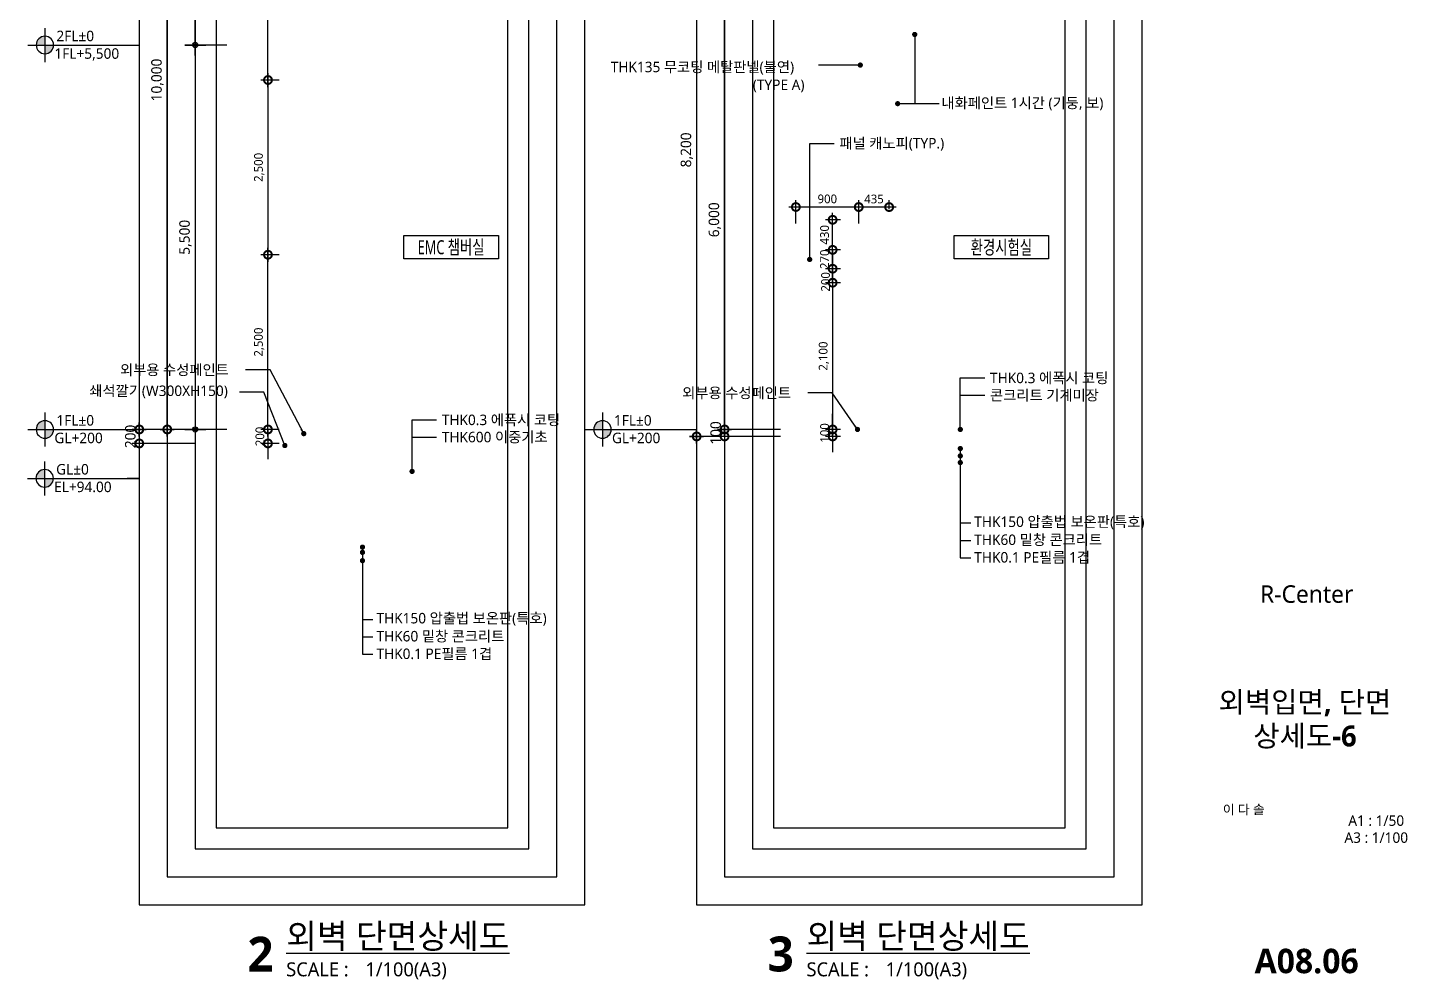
# Model space of a CAD drawing. Header units: millimetres. Extents: x 2568 to 292571, y 1285 to 27671.
# Drawn here: x 230781 to 250515, y 1386 to 15005 of the extents above; entities that cross this region are included whole.
import ezdxf
from ezdxf import colors
from ezdxf.entities.mleader import LeaderData, LeaderLine
from ezdxf.enums import TextEntityAlignment as Align
from ezdxf.math import Vec2, Vec3

# ---------------------------------------------------------------- set-up
doc = ezdxf.new("R2010")
doc.units = ezdxf.units.MM
doc.header["$LTSCALE"] = 200
doc.layers.get('DEFPOINTS').update_dxf_attribs({"color": 137})
for name, color, linetype in [('A-dim', 7, 'Continuous'), ('A-dims', 7, 'Continuous'), ('DIM-INT', 7, 'Continuous'), ('SYM', 6, 'Continuous'), ('SYM-LEAD', 6, 'Continuous'), ('SYM-LEVEL', 7, 'Continuous'), ('TAG', 6, 'Continuous'), ('TEXT', 3, 'Continuous'), ('TEXT-NOTE', 6, 'Continuous'), ('XR-SHEET$0$TITLE', 7, 'Continuous'), ('XR-SHEET$1$SHT', 5, 'Continuous'), ('XR-SHEET$1$TEXT', 3, 'Continuous')]:
    doc.layers.add(name, color=color, linetype=linetype)
doc.layers.add('NOPLOT', color=191, linetype='Continuous', plot=False)
doc.styles.add('$0$스타일1', font='malgun.ttf')
doc.styles.add('GAUN', font='malgun.ttf')
doc.styles.add('T1', font='malgun.ttf')
doc.styles.add('XR-sec$0$스타일1', font='malgun.ttf')
doc.styles.add('XR-SHEET$0$굴림체(옥산)', font='malgun.ttf')
doc.styles.add('XR-SHEET$0$맑은고딕B', font='malgunbd.ttf')
doc.styles.add('맑은고딕', font='malgun.ttf')
doc.styles.add('맑은고딕B', font='malgunbd.ttf')
doc.styles.add('스타일1', font='malgun.ttf')
doc.styles.add('스타일2', font='malgunbd.ttf')
doc.dimstyles.new('CJA', dxfattribs={"dimscale": 300, "dimtxt": 2.7, "dimasz": 1, "dimexe": 2, "dimexo": 3, "dimgap": 1, "dimtad": 1, "dimdec": 0, "dimzin": 1, "dimdsep": 46, "dimlunit": 6, "dimtxsty": '$0$스타일1', "dimblk": 'CJDOT', "dimcen": 0.09, "dimdle": 1, "dimclrd": 256, "dimclre": 256, "dimclrt": 3, "dimadec": 0, "dimazin": 0, "dimtfac": 1, "dimtdec": 0, "dimtix": 1, "dimtmove": 2, "dimatfit": 3, "dimldrblk": 'CJDOT', "dimfxl": 1, "dimtolj": 1, "dimtzin": 1, "dimarcsym": 0})
doc.dimstyles.new('DIM-QD 1', dxfattribs={"dimtxt": 3, "dimasz": 1.5, "dimexe": 1, "dimexo": 0, "dimgap": 1, "dimtad": 1, "dimdec": 3, "dimdsep": 46, "dimlunit": 6, "dimtxsty": '스타일1', "dimblk1": 'ARCHTICK', "dimblk2": 'ARCHTICK', "dimsah": 1, "dimcen": 0, "dimclrd": 256, "dimclre": 256, "dimclrt": 3, "dimazin": 2, "dimtfac": 1, "dimtdec": 3, "dimtix": 1, "dimtmove": 2, "dimatfit": 3, "dimldrblk": 'ARCHTICK', "dimfxl": 1, "dimtolj": 1, "dimtzin": 0, "dimarcsym": 0})
doc.dimstyles.new('GAUN-50', dxfattribs={"dimscale": 50, "dimtxt": 3, "dimasz": 1, "dimexe": 2, "dimexo": 3, "dimgap": 1, "dimtad": 1, "dimdec": 0, "dimzin": 1, "dimdsep": 46, "dimlunit": 6, "dimtxsty": '스타일1', "dimblk": 'GAUN-DOT', "dimcen": -2, "dimdle": 2, "dimclrd": 256, "dimclre": 256, "dimclrt": 3, "dimadec": 0, "dimazin": 0, "dimtfac": 1, "dimtdec": 0, "dimtix": 1, "dimtmove": 2, "dimatfit": 3, "dimldrblk": 'DOTSMALL', "dimfxl": 1, "dimtolj": 1, "dimtzin": 1, "dimarcsym": 0})
doc.dimstyles.new('HDA-P(N100)', dxfattribs={"dimscale": 50, "dimtxt": 3, "dimasz": 1, "dimexe": 2, "dimexo": 2, "dimgap": 1, "dimtad": 1, "dimdec": 0, "dimzin": 1, "dimdsep": 46, "dimlunit": 6, "dimtxsty": 'T1', "dimblk": 'Z_DOT', "dimcen": 1, "dimclrd": 256, "dimclrt": 3, "dimadec": 0, "dimazin": 0, "dimtfac": 1, "dimtdec": 0, "dimtix": 1, "dimtmove": 2, "dimatfit": 3, "dimldrblk": 'DOT', "dimfxl": 1, "dimtolj": 1, "dimtzin": 1, "dimarcsym": 0})

# ---------------------------------------------------------------- blocks, each defined once
blk = doc.blocks.new('XR-sec$0$LEVEL1')
at = {"layer": 'SYM-LEVEL'}
h = blk.add_hatch(color=6, dxfattribs=at)
edge = h.paths.add_edge_path()
edge.add_ellipse((4.87, 0), major_axis=(1.77, 1.77), ratio=1, start_angle=405, end_angle=495)
edge.add_line((2.37, 0), (4.87, 0))
edge.add_line((4.87, 0), (4.87, 2.5))
edge = h.paths.add_edge_path()
edge.add_ellipse((4.87, 0), major_axis=(1.77, 1.77), ratio=1, start_angle=225, end_angle=315)
edge.add_line((7.37, 0), (4.87, 0))
edge.add_line((4.87, 0), (4.87, -2.5))
at = {"layer": 'SYM-LEVEL', "color": 6}
for p, q in [((4.87, 4.87), (4.87, -4.87)), ((0, 0), (9.74, 0)), ((9.07, 0), (31.8, 0))]:
    blk.add_line(p, q, dxfattribs=at)
blk.add_ellipse((4.87, 0), major_axis=(1.77, 1.77), ratio=1, start_param=5.497787, end_param=11.780972, dxfattribs=at)
at = {"layer": 'SYM-LEVEL', "color": 3, "style": 'XR-sec$0$스타일1'}
for tag, p in [('1층-바닥마감', (8.16, 1.11)), ('EL-+100', (8.16, -3.93))]:
    blk.add_attdef(tag, p, '', height=3, dxfattribs=at)
blk = doc.blocks.new('GAUN-DOT')
at = {"linetype": 'ByBlock'}
for p, q in [((2, 0), (-2, 0)), ((0, -2), (0, 2))]:
    blk.add_line(p, q, dxfattribs=at)
at = {"const_width": 2.25}
blk.add_lwpolyline([(0, 0.28125, 1), (0, -0.28125, 1)], format="xyb", close=True, dxfattribs=at)
blk = doc.blocks.new('*D102')
at = {"layer": 'A-dim', "lineweight": -2, "transparency": 16777216}
for p, q in [((233579, 21555), (232279, 21555)), ((232379, 21505), (232379, 9305)), ((233579, 9255), (232279, 9255))]:
    blk.add_line(p, q, dxfattribs=at)
at = {"layer": 'DEFPOINTS', "color": 0, "transparency": 16777216}
for p in [(233729, 21555), (232379, 9255), (233729, 9255)]:
    blk.add_point(p, dxfattribs=at)
at = {"layer": 'A-dim', "lineweight": -2, "transparency": 16777216, "xscale": 50, "yscale": 50, "zscale": 50}
for p, rotation in [((232379, 21555), 90), ((232379, 9255), 270)]:
    blk.add_blockref('GAUN-DOT', p, dxfattribs=dict(at, rotation=rotation))
at = {"layer": 'A-dim', "color": 3, "transparency": 16777216, "insert": (232238, 15405), "char_height": 150, "attachment_point": 5, "rotation": 90, "style": '스타일1'}
blk.add_mtext('\\A1;12,300', dxfattribs=at)
blk = doc.blocks.new('_DotSmall')
at = {"color": 0, "linetype": 'ByBlock', "const_width": 0.5}
blk.add_lwpolyline([(-0.0625, 0, 1), (0.0625, 0, 1)], format="xyb", close=True, dxfattribs=at)
blk = doc.blocks.new('Z_DOT')
at = {"layer": 'A-dims', "color": 0}
for p, q in [((-3, 0), (3, 0)), ((0, -3), (0, 3))]:
    blk.add_line(p, q, dxfattribs=at)
for radius in [0.75, 0.375]:
    blk.add_circle((0, 0), radius, dxfattribs=at)
blk = doc.blocks.new('*D103')
at = {"layer": 'A-dim', "color": 0, "lineweight": -2, "transparency": 16777216}
for p, q in [((233629, 14755), (233079, 14755)), ((233629, 9255), (233079, 9255))]:
    blk.add_line(p, q, dxfattribs=at)
at = {"layer": 'A-dim', "lineweight": -2, "transparency": 16777216}
blk.add_line((233179, 14705), (233179, 9305), dxfattribs=at)
at = {"layer": 'DEFPOINTS', "color": 0, "transparency": 16777216}
for p in [(233729, 14755), (233179, 9255), (233729, 9255)]:
    blk.add_point(p, dxfattribs=at)
at = {"layer": 'A-dim', "lineweight": -2, "transparency": 16777216, "xscale": 50, "yscale": 50, "zscale": 50}
for p, rotation in [((233179, 14755), 90), ((233179, 9255), 270)]:
    blk.add_blockref('Z_DOT', p, dxfattribs=dict(at, rotation=rotation))
at = {"layer": 'A-dim', "color": 3, "transparency": 16777216, "insert": (233039, 12005), "char_height": 150, "attachment_point": 5, "rotation": 90, "style": 'T1'}
blk.add_mtext('\\A1;5,500', dxfattribs=at)
blk = doc.blocks.new('_DOT')
at = {"color": 0, "linetype": 'ByBlock'}
blk.add_line((-0.5, 0), (-1, 0), dxfattribs=at)
at = {"color": 0, "linetype": 'ByBlock', "const_width": 0.5}
blk.add_lwpolyline([(-0.25, 0, 1), (0.25, 0, 1)], format="xyb", close=True, dxfattribs=at)
blk = doc.blocks.new('*D104')
at = {"layer": 'A-dim', "lineweight": -2, "transparency": 16777216}
for p, q in [((232379, 9305), (232379, 9355)), ((233179, 9255), (232279, 9255)), ((232379, 9255), (232379, 9055)), ((233179, 9055), (232279, 9055)), ((232379, 9005), (232379, 8955))]:
    blk.add_line(p, q, dxfattribs=at)
at = {"layer": 'DEFPOINTS', "color": 0, "transparency": 16777216}
for p in [(233329, 9255), (232379, 9055), (233329, 9055)]:
    blk.add_point(p, dxfattribs=at)
at = {"layer": 'A-dim', "lineweight": -2, "transparency": 16777216, "xscale": 50, "yscale": 50, "zscale": 50}
for p, rotation in [((232379, 9255), 270), ((232379, 9055), 90)]:
    blk.add_blockref('GAUN-DOT', p, dxfattribs=dict(at, rotation=rotation))
at = {"layer": 'A-dim', "color": 3, "transparency": 16777216, "insert": (232251, 9155), "char_height": 150, "attachment_point": 5, "rotation": 90, "style": '스타일1'}
blk.add_mtext('\\A1;200', dxfattribs=at)
blk = doc.blocks.new('*D105')
at = {"layer": 'A-dim', "lineweight": -2, "transparency": 16777216}
for p, q in [((233579, 19255), (232679, 19255)), ((232779, 9305), (232779, 19205)), ((233579, 9255), (232679, 9255))]:
    blk.add_line(p, q, dxfattribs=at)
at = {"layer": 'DEFPOINTS', "color": 0, "transparency": 16777216}
for p in [(232779, 19255), (233729, 19255), (233729, 9255)]:
    blk.add_point(p, dxfattribs=at)
at = {"layer": 'A-dim', "lineweight": -2, "transparency": 16777216, "xscale": 50, "yscale": 50, "zscale": 50}
for p, rotation in [((232779, 19255), 90), ((232779, 9255), 270)]:
    blk.add_blockref('GAUN-DOT', p, dxfattribs=dict(at, rotation=rotation))
at = {"layer": 'A-dim', "color": 3, "transparency": 16777216, "insert": (232638, 14255), "char_height": 150, "attachment_point": 5, "rotation": 90, "style": '스타일1'}
blk.add_mtext('\\A1;10,000', dxfattribs=at)
blk = doc.blocks.new('*D107')
at = {"layer": 'A-dim', "color": 0, "lineweight": -2, "transparency": 16777216}
for p, q in [((233629, 19255), (233079, 19255)), ((233629, 14755), (233079, 14755))]:
    blk.add_line(p, q, dxfattribs=at)
at = {"layer": 'A-dim', "lineweight": -2, "transparency": 16777216}
blk.add_line((233179, 14805), (233179, 19205), dxfattribs=at)
at = {"layer": 'DEFPOINTS', "color": 0, "transparency": 16777216}
for p in [(233179, 19255), (233729, 19255), (233729, 14755)]:
    blk.add_point(p, dxfattribs=at)
at = {"layer": 'A-dim', "lineweight": -2, "transparency": 16777216, "xscale": 50, "yscale": 50, "zscale": 50}
for p, rotation in [((233179, 19255), 90), ((233179, 14755), 270)]:
    blk.add_blockref('Z_DOT', p, dxfattribs=dict(at, rotation=rotation))
at = {"layer": 'A-dim', "color": 3, "transparency": 16777216, "insert": (233039, 17005), "char_height": 150, "attachment_point": 5, "rotation": 90, "style": 'T1'}
blk.add_mtext('\\A1;4,500', dxfattribs=at)
blk = doc.blocks.new('*D108')
at = {"layer": 'A-dim', "lineweight": -2, "transparency": 16777216}
for p, q in [((241550, 17355), (240250, 17355)), ((240350, 17305), (240350, 9205)), ((241550, 9155), (240250, 9155))]:
    blk.add_line(p, q, dxfattribs=at)
at = {"layer": 'DEFPOINTS', "color": 0, "transparency": 16777216}
for p in [(241700, 17355), (240350, 9155), (241700, 9155)]:
    blk.add_point(p, dxfattribs=at)
at = {"layer": 'A-dim', "lineweight": -2, "transparency": 16777216, "xscale": 50, "yscale": 50, "zscale": 50}
for p, rotation in [((240350, 17355), 90), ((240350, 9155), 270)]:
    blk.add_blockref('GAUN-DOT', p, dxfattribs=dict(at, rotation=rotation))
at = {"layer": 'A-dim', "color": 3, "transparency": 16777216, "insert": (240210, 13255), "char_height": 150, "attachment_point": 5, "rotation": 90, "style": '스타일1'}
blk.add_mtext('\\A1;8,200', dxfattribs=at)
blk = doc.blocks.new('*D109')
at = {"layer": 'A-dim', "lineweight": -2, "transparency": 16777216}
for p, q in [((240750, 9305), (240750, 9355)), ((241550, 9255), (240650, 9255)), ((241550, 9155), (240650, 9155)), ((240750, 9255), (240750, 9155)), ((240750, 9105), (240750, 9055))]:
    blk.add_line(p, q, dxfattribs=at)
at = {"layer": 'DEFPOINTS', "color": 0, "transparency": 16777216}
for p in [(240750, 9155), (241700, 9255), (241700, 9155)]:
    blk.add_point(p, dxfattribs=at)
at = {"layer": 'A-dim', "lineweight": -2, "transparency": 16777216, "xscale": 50, "yscale": 50, "zscale": 50}
for p, rotation in [((240750, 9255), 270), ((240750, 9155), 90)]:
    blk.add_blockref('GAUN-DOT', p, dxfattribs=dict(at, rotation=rotation))
at = {"layer": 'A-dim', "color": 3, "transparency": 16777216, "insert": (240622, 9205), "char_height": 150, "attachment_point": 5, "rotation": 90, "style": '스타일1'}
blk.add_mtext('\\A1;100', dxfattribs=at)
blk = doc.blocks.new('*D110')
at = {"layer": 'A-dim', "lineweight": -2, "transparency": 16777216}
for p, q in [((241550, 15255), (240650, 15255)), ((240750, 9305), (240750, 15205)), ((241550, 9255), (240650, 9255))]:
    blk.add_line(p, q, dxfattribs=at)
at = {"layer": 'DEFPOINTS', "color": 0, "transparency": 16777216}
for p in [(240750, 15255), (241700, 15255), (241700, 9255)]:
    blk.add_point(p, dxfattribs=at)
at = {"layer": 'A-dim', "lineweight": -2, "transparency": 16777216, "xscale": 50, "yscale": 50, "zscale": 50}
for p, rotation in [((240750, 15255), 90), ((240750, 9255), 270)]:
    blk.add_blockref('GAUN-DOT', p, dxfattribs=dict(at, rotation=rotation))
at = {"layer": 'A-dim', "color": 3, "transparency": 16777216, "insert": (240610, 12255), "char_height": 150, "attachment_point": 5, "rotation": 90, "style": '스타일1'}
blk.add_mtext('\\A1;6,000', dxfattribs=at)
blk = doc.blocks.new('dwgtitle')
at = {"layer": 'SYM', "color": 3, "style": '스타일1'}
blk.add_text('SCALE :', height=4, dxfattribs=at).set_placement((12.25, -1.4))
for tag, p, height in [('%%UTITLE', (12.25, 6.59), 7), ('1/100', (34.89, -1.4), 4)]:
    blk.add_attdef(tag, p, '', height=height, dxfattribs=at)
at = {"layer": 'SYM', "color": 6, "style": '스타일2'}
blk.add_attdef('A', text='', height=10, dxfattribs=at).set_placement((4.89, 5), align=Align.MIDDLE)
blk = doc.blocks.new('_ARCHTICK')
at = {"color": 0, "linetype": 'ByBlock', "const_width": 0.15}
blk.add_lwpolyline([(-0.5, -0.5), (0.5, 0.5)], dxfattribs=at)
blk = doc.blocks.new('*D303')
at = {"layer": 'DEFPOINTS', "color": 0, "transparency": 16777216}
for p in [(241769, 12438), (241769, 12054), (242668, 12054)]:
    blk.add_point(p, dxfattribs=at)
at = {"layer": 'DIM-INT', "color": 7, "lineweight": -2, "transparency": 16777216}
for p, q in [((242768, 12438), (241669, 12438)), ((241769, 12204), (241769, 12538)), ((242668, 12204), (242668, 12538))]:
    blk.add_line(p, q, dxfattribs=at)
at = {"layer": 'DIM-INT', "color": 7, "lineweight": -2, "transparency": 16777216, "xscale": 225, "yscale": 225, "zscale": 225, "rotation": 180}
blk.add_blockref('_DotSmall', (241769, 12438), dxfattribs=at)
at = {"layer": 'DIM-INT', "color": 7, "lineweight": -2, "transparency": 16777216, "xscale": 225, "yscale": 225, "zscale": 225}
blk.add_blockref('_DotSmall', (242668, 12438), dxfattribs=at)
at = {"layer": 'DIM-INT', "color": 3, "transparency": 16777216, "insert": (242219, 12553), "char_height": 125, "attachment_point": 5, "style": '스타일1'}
blk.add_mtext('\\A1;900', dxfattribs=at)
blk = doc.blocks.new('CJDOT')
blk.add_line((-2, 0), (2, 0))
at = {"const_width": 0.5}
blk.add_lwpolyline([(-0.25, 0, 1), (0.25, 0, 1)], format="xyb", close=True, dxfattribs=at)
blk = doc.blocks.new('*D304')
at = {"layer": 'DEFPOINTS', "color": 0, "transparency": 16777216}
for p in [(242558, 11825), (242295, 11555), (242558, 11555)]:
    blk.add_point(p, dxfattribs=at)
at = {"layer": 'DIM-INT', "color": 7, "lineweight": -2, "transparency": 16777216}
for p, q in [((242295, 11825), (242295, 12050)), ((242408, 11825), (242195, 11825)), ((242295, 11825), (242295, 11555)), ((242408, 11555), (242195, 11555)), ((242295, 11555), (242295, 11330))]:
    blk.add_line(p, q, dxfattribs=at)
at = {"layer": 'DIM-INT', "color": 7, "lineweight": -2, "transparency": 16777216, "xscale": 225, "yscale": 225, "zscale": 225}
for p, rotation in [((242295, 11825), 270), ((242295, 11555), 90)]:
    blk.add_blockref('_DotSmall', p, dxfattribs=dict(at, rotation=rotation))
at = {"layer": 'DIM-INT', "color": 3, "transparency": 16777216, "insert": (242180, 11690), "char_height": 125, "attachment_point": 5, "rotation": 90, "style": '스타일1'}
blk.add_mtext('\\A1;270', dxfattribs=at)
blk = doc.blocks.new('*D305')
at = {"layer": 'DEFPOINTS', "color": 0, "transparency": 16777216}
for p in [(242295, 11555), (242558, 11555), (242558, 11355)]:
    blk.add_point(p, dxfattribs=at)
at = {"layer": 'DIM-INT', "color": 7, "lineweight": -2, "transparency": 16777216}
for p, q in [((242295, 11555), (242295, 11780)), ((242408, 11555), (242195, 11555)), ((242295, 11355), (242295, 11555)), ((242408, 11355), (242195, 11355)), ((242295, 11355), (242295, 11130))]:
    blk.add_line(p, q, dxfattribs=at)
at = {"layer": 'DIM-INT', "color": 7, "lineweight": -2, "transparency": 16777216, "xscale": 225, "yscale": 225, "zscale": 225}
for p, rotation in [((242295, 11555), 270), ((242295, 11355), 90)]:
    blk.add_blockref('_DotSmall', p, dxfattribs=dict(at, rotation=rotation))
at = {"layer": 'DIM-INT', "color": 3, "transparency": 16777216, "insert": (242194, 11367), "char_height": 125, "attachment_point": 5, "rotation": 90, "style": '스타일1'}
blk.add_mtext('\\A1;200', dxfattribs=at)
blk = doc.blocks.new('*D306')
at = {"layer": 'DEFPOINTS', "color": 0, "transparency": 16777216}
for p in [(242558, 11355), (242295, 9255), (242558, 9255)]:
    blk.add_point(p, dxfattribs=at)
at = {"layer": 'DIM-INT', "color": 7, "lineweight": -2, "transparency": 16777216}
for p, q in [((242295, 11455), (242295, 9155)), ((242408, 11355), (242195, 11355)), ((242408, 9255), (242195, 9255))]:
    blk.add_line(p, q, dxfattribs=at)
at = {"layer": 'DIM-INT', "color": 7, "lineweight": -2, "transparency": 16777216, "xscale": 225, "yscale": 225, "zscale": 225}
for p, rotation in [((242295, 11355), 90), ((242295, 9255), 270)]:
    blk.add_blockref('_DotSmall', p, dxfattribs=dict(at, rotation=rotation))
at = {"layer": 'DIM-INT', "color": 3, "transparency": 16777216, "insert": (242170, 10305), "char_height": 125, "attachment_point": 5, "rotation": 90, "style": '스타일1'}
blk.add_mtext('\\A1;2,100', dxfattribs=at)
blk = doc.blocks.new('*D307')
at = {"layer": 'DEFPOINTS', "color": 0, "transparency": 16777216}
for p in [(242668, 12437), (242668, 12255), (243103, 12255)]:
    blk.add_point(p, dxfattribs=at)
at = {"layer": 'DIM-INT', "color": 7, "lineweight": -2, "transparency": 16777216}
for p, q in [((243203, 12437), (242568, 12437)), ((242668, 12405), (242668, 12537)), ((243103, 12405), (243103, 12537))]:
    blk.add_line(p, q, dxfattribs=at)
at = {"layer": 'DIM-INT', "color": 7, "lineweight": -2, "transparency": 16777216, "xscale": 225, "yscale": 225, "zscale": 225, "rotation": 180}
blk.add_blockref('_DotSmall', (242668, 12437), dxfattribs=at)
at = {"layer": 'DIM-INT', "color": 7, "lineweight": -2, "transparency": 16777216, "xscale": 225, "yscale": 225, "zscale": 225}
blk.add_blockref('_DotSmall', (243103, 12437), dxfattribs=at)
at = {"layer": 'DIM-INT', "color": 3, "transparency": 16777216, "insert": (242886, 12552), "char_height": 125, "attachment_point": 5, "style": '스타일1'}
blk.add_mtext('\\A1;435', dxfattribs=at)
blk = doc.blocks.new('room-1')
at = {"layer": 'TEXT-NOTE', "color": 6}
for p, q in [((0, 5), (20.29, 5)), ((0, 0), (0, 5)), ((20.29, 5), (20.29, 0)), ((20.29, 0), (0, 0))]:
    blk.add_line(p, q, dxfattribs=at)
at = {"layer": 'TEXT-NOTE', "color": 3, "style": '스타일1'}
blk.add_attdef('실명', text='', height=3, dxfattribs=at).set_placement((10.15, 2.59), align=Align.MIDDLE)
blk = doc.blocks.new('*D308')
at = {"layer": 'DEFPOINTS', "color": 0, "transparency": 16777216}
for p in [(242295, 9255), (242558, 9255), (242558, 9155)]:
    blk.add_point(p, dxfattribs=at)
at = {"layer": 'DIM-INT', "color": 7, "lineweight": -2, "transparency": 16777216}
for p, q in [((242295, 9255), (242295, 9480)), ((242408, 9255), (242195, 9255)), ((242408, 9155), (242195, 9155)), ((242295, 9155), (242295, 9255)), ((242295, 9155), (242295, 8930))]:
    blk.add_line(p, q, dxfattribs=at)
at = {"layer": 'DIM-INT', "color": 7, "lineweight": -2, "transparency": 16777216, "xscale": 225, "yscale": 225, "zscale": 225}
for p, rotation in [((242295, 9255), 270), ((242295, 9155), 90)]:
    blk.add_blockref('_DotSmall', p, dxfattribs=dict(at, rotation=rotation))
at = {"layer": 'DIM-INT', "color": 3, "transparency": 16777216, "insert": (242180, 9205), "char_height": 125, "attachment_point": 5, "rotation": 90, "style": '스타일1'}
blk.add_mtext('\\A1;100', dxfattribs=at)
blk = doc.blocks.new('*D309')
at = {"layer": 'DEFPOINTS', "color": 0, "transparency": 16777216}
for p in [(234219, 11755), (234527, 11755), (234527, 9255)]:
    blk.add_point(p, dxfattribs=at)
at = {"layer": 'DIM-INT', "color": 7, "lineweight": -2, "transparency": 16777216}
for p, q in [((234219, 9155), (234219, 11855)), ((234377, 11755), (234119, 11755)), ((234377, 9255), (234119, 9255))]:
    blk.add_line(p, q, dxfattribs=at)
at = {"layer": 'DIM-INT', "color": 7, "lineweight": -2, "transparency": 16777216, "xscale": 225, "yscale": 225, "zscale": 225}
for p, rotation in [((234219, 11755), 90), ((234219, 9255), 270)]:
    blk.add_blockref('_DotSmall', p, dxfattribs=dict(at, rotation=rotation))
at = {"layer": 'DIM-INT', "color": 3, "transparency": 16777216, "insert": (234094, 10505), "char_height": 125, "attachment_point": 5, "rotation": 90, "style": '스타일1'}
blk.add_mtext('\\A1;2,500', dxfattribs=at)
blk = doc.blocks.new('*D310')
at = {"layer": 'DEFPOINTS', "color": 0, "transparency": 16777216}
for p in [(234527, 14255), (234219, 11755), (234527, 11755)]:
    blk.add_point(p, dxfattribs=at)
at = {"layer": 'DIM-INT', "color": 7, "lineweight": -2, "transparency": 16777216}
for p, q in [((234377, 14255), (234119, 14255)), ((234219, 14355), (234219, 11655)), ((234377, 11755), (234119, 11755))]:
    blk.add_line(p, q, dxfattribs=at)
at = {"layer": 'DIM-INT', "color": 7, "lineweight": -2, "transparency": 16777216, "xscale": 225, "yscale": 225, "zscale": 225}
for p, rotation in [((234219, 14255), 90), ((234219, 11755), 270)]:
    blk.add_blockref('_DotSmall', p, dxfattribs=dict(at, rotation=rotation))
at = {"layer": 'DIM-INT', "color": 3, "transparency": 16777216, "insert": (234094, 13005), "char_height": 125, "attachment_point": 5, "rotation": 90, "style": '스타일1'}
blk.add_mtext('\\A1;2,500', dxfattribs=at)
blk = doc.blocks.new('*D312')
at = {"layer": 'DEFPOINTS', "color": 0, "transparency": 16777216}
for p in [(234219, 16755), (234527, 16755), (234527, 14255)]:
    blk.add_point(p, dxfattribs=at)
at = {"layer": 'DIM-INT', "color": 7, "lineweight": -2, "transparency": 16777216}
for p, q in [((234219, 14155), (234219, 16855)), ((234377, 16755), (234119, 16755)), ((234377, 14255), (234119, 14255))]:
    blk.add_line(p, q, dxfattribs=at)
at = {"layer": 'DIM-INT', "color": 7, "lineweight": -2, "transparency": 16777216, "xscale": 225, "yscale": 225, "zscale": 225}
for p, rotation in [((234219, 16755), 90), ((234219, 14255), 270)]:
    blk.add_blockref('_DotSmall', p, dxfattribs=dict(at, rotation=rotation))
at = {"layer": 'DIM-INT', "color": 3, "transparency": 16777216, "insert": (234094, 15505), "char_height": 125, "attachment_point": 5, "rotation": 90, "style": '스타일1'}
blk.add_mtext('\\A1;2,500', dxfattribs=at)
blk = doc.blocks.new('*D315')
at = {"layer": 'DEFPOINTS', "color": 0, "transparency": 16777216}
for p in [(234527, 9255), (234219, 9055), (234527, 9055)]:
    blk.add_point(p, dxfattribs=at)
at = {"layer": 'DIM-INT', "color": 7, "lineweight": -2, "transparency": 16777216}
for p, q in [((234219, 9255), (234219, 9480)), ((234377, 9255), (234119, 9255)), ((234219, 9255), (234219, 9055)), ((234377, 9055), (234119, 9055)), ((234219, 9055), (234219, 8830))]:
    blk.add_line(p, q, dxfattribs=at)
at = {"layer": 'DIM-INT', "color": 7, "lineweight": -2, "transparency": 16777216, "xscale": 225, "yscale": 225, "zscale": 225}
for p, rotation in [((234219, 9255), 270), ((234219, 9055), 90)]:
    blk.add_blockref('_DotSmall', p, dxfattribs=dict(at, rotation=rotation))
at = {"layer": 'DIM-INT', "color": 3, "transparency": 16777216, "insert": (234104, 9155), "char_height": 125, "attachment_point": 5, "rotation": 90, "style": '스타일1'}
blk.add_mtext('\\A1;200', dxfattribs=at)
blk = doc.blocks.new('*D378')
at = {"layer": 'DEFPOINTS', "color": 0, "transparency": 16777216}
for p in [(242295, 12255), (242558, 12255), (242558, 11825)]:
    blk.add_point(p, dxfattribs=at)
at = {"layer": 'DIM-INT', "color": 7, "lineweight": -2, "transparency": 16777216}
for p, q in [((242408, 12255), (242195, 12255)), ((242295, 11725), (242295, 12355)), ((242408, 11825), (242195, 11825))]:
    blk.add_line(p, q, dxfattribs=at)
at = {"layer": 'DIM-INT', "color": 7, "lineweight": -2, "transparency": 16777216, "xscale": 225, "yscale": 225, "zscale": 225}
for p, rotation in [((242295, 12255), 90), ((242295, 11825), 270)]:
    blk.add_blockref('_DotSmall', p, dxfattribs=dict(at, rotation=rotation))
at = {"layer": 'DIM-INT', "color": 3, "transparency": 16777216, "insert": (242180, 12040), "char_height": 125, "attachment_point": 5, "rotation": 90, "style": '스타일1'}
blk.add_mtext('\\A1;430', dxfattribs=at)
blk = doc.blocks.new('XR-SHEET$0$TITLE')
at = {"layer": 'XR-SHEET$0$TITLE', "true_color": 0x000000, "style": 'XR-SHEET$0$굴림체(옥산)'}
for tag, height, p in [('동명칭', 6, (776.77, -457.26)), ('SCALE-A1', 3, (797.5, -522)), ('SCALE-A3', 3, (797.5, -527)), ('DATA', 3, (797.5, -540))]:
    blk.add_attdef(tag, text='', height=height, dxfattribs=at).set_placement(p, align=Align.MIDDLE)
for tag, height, p in [('TITLE1', 6, (776.5, -479.4)), ('TITLE4', 6, (776.5, -484.39)), ('TITLE2', 6, (776.5, -489)), ('TITLE5', 6, (776.5, -493.99)), ('TITLE3', 6, (776.5, -498.7)), ('NAME-1', 3, (760.16, -517.5)), ('NAME-2', 3, (760.16, -526.5)), ('A0.00', 7, (776.5, -561))]:
    blk.add_attdef(tag, text='', height=height, dxfattribs=at).set_placement(p, align=Align.MIDDLE_CENTER)

msp = doc.modelspace()

# ---------------------------------------------------------------- linework, layer by layer
at = {"layer": 'NOPLOT'}
for points in [[(232379, 2455.2), (238749.7, 2455.2), (238749.7, 26696.5), (232379, 26696.5)], [(240349.7, 2455.2), (246720.4, 2455.2), (246720.4, 26696.5), (240349.7, 26696.5)], [(232779, 2855.2), (238349.7, 2855.2), (238349.7, 26296.5), (232779, 26296.5)], [(240749.7, 2855.2), (246320.4, 2855.2), (246320.4, 26296.5), (240749.7, 26296.5)], [(233179, 3255.2), (237949.7, 3255.2), (237949.7, 25896.5), (233179, 25896.5)], [(241149.7, 3255.2), (245920.4, 3255.2), (245920.4, 25896.5), (241149.7, 25896.5)], [(233479, 3555.2), (237649.7, 3555.2), (237649.7, 25596.5), (233479, 25596.5)], [(241449.7, 3555.2), (245620.4, 3555.2), (245620.4, 25596.5), (241449.7, 25596.5)]]:
    msp.add_lwpolyline(points, close=True, dxfattribs=at)
at = {"layer": 'SYM-LEAD'}
for p, q in [((244470.7, 9741.7), (244120.7, 9741.7)), ((236630, 9141.7), (236280, 9141.7))]:
    msp.add_line(p, q, dxfattribs=at)
at = {"layer": 'TAG'}
msp.add_lwpolyline([(232821, 9055.2), (232379, 9055.2), (232379, 8555.2), (232206.8, 8555.2)], dxfattribs=at)

# ---------------------------------------------------------------- block references
at = {"layer": 'SYM', "xscale": 50, "yscale": 50, "zscale": 50}
for p, values in [((233867.6, 1500.4), {'%%UTITLE': '%%u외벽 단면상세도', '1/100': '1/100(A3)', 'A': '2'}), ((241308.9, 1500.4), {'%%UTITLE': '%%u외벽 단면상세도', '1/100': '1/100(A3)', 'A': '3'})]:
    msp.add_blockref('dwgtitle', p, dxfattribs=at).add_auto_attribs(values)
at = {"layer": 'SYM-LEVEL'}
ref = msp.add_blockref('XR-sec$0$LEVEL1', (230785.4, 14755.2), dxfattribs=dict(at, xscale=50, yscale=50, zscale=50))
ref.add_attrib('EL-+100', '1FL+5,500', (231164.7, 14558.8), dxfattribs={"color": 3, "height": 150, "style": 'XR-sec$0$스타일1'})
ref.add_attrib('1층-바닥마감', '2FL%%P0', (231193.3, 14810.4), dxfattribs={"color": 3, "height": 150, "style": 'XR-sec$0$스타일1'})
ref = msp.add_blockref('XR-sec$0$LEVEL1', (230785.4, 9255.2), dxfattribs=dict(at, xscale=50, yscale=50, zscale=50))
ref.add_attrib('EL-+100', 'GL+200', (231164.7, 9058.8), dxfattribs={"color": 3, "height": 150, "style": 'XR-sec$0$스타일1'})
ref.add_attrib('1층-바닥마감', '1FL%%P0', (231193.3, 9310.4), dxfattribs={"color": 3, "height": 150, "style": 'XR-sec$0$스타일1'})
ref = msp.add_blockref('XR-sec$0$LEVEL1', (238759.6, 9255.2), dxfattribs=dict(at, xscale=50, yscale=50, zscale=50))
ref.add_attrib('EL-+100', 'GL+200', (239138.9, 9058.8), dxfattribs={"color": 3, "height": 150, "style": 'XR-sec$0$스타일1'})
ref.add_attrib('1층-바닥마감', '1FL%%P0', (239167.5, 9310.4), dxfattribs={"color": 3, "height": 150, "style": 'XR-sec$0$스타일1'})
ref = msp.add_blockref('XR-sec$0$LEVEL1', (230781.3, 8555.2), dxfattribs=dict(at, xscale=50, yscale=50, zscale=50))
ref.add_attrib('EL-+100', 'EL+94.00', (231160.5, 8358.8), dxfattribs={"color": 3, "height": 150, "style": 'XR-sec$0$스타일1'})
ref.add_attrib('1층-바닥마감', 'GL%%P0', (231189.1, 8610.4), dxfattribs={"color": 3, "height": 150, "style": 'XR-sec$0$스타일1'})
at = {"layer": 'TEXT'}
ref = msp.add_blockref('XR-SHEET$0$TITLE', (210250, 0), dxfattribs=dict(at, xscale=50, yscale=50, zscale=50))
ref.add_attrib('TITLE2', '외벽입면, 단면', dxfattribs={"layer": 'XR-SHEET$1$SHT', "color": 4, "true_color": 0x000004, "height": 300, "style": '맑은고딕B'}).set_placement((249050, 5354.3), align=Align.MIDDLE_CENTER)
ref.add_attrib('TITLE3', '상세도-6', dxfattribs={"layer": 'XR-SHEET$1$SHT', "color": 4, "true_color": 0x000004, "height": 300, "style": 'XR-SHEET$0$맑은고딕B'}).set_placement((249050, 4869.1, 688.6), align=Align.MIDDLE_CENTER)
ref.add_attrib('NAME-1', '이 다 솔', dxfattribs={"layer": 'XR-SHEET$1$TEXT', "color": 3, "true_color": 0x000003, "height": 135, "style": 'GAUN'}).set_placement((247875, 3816.6, 688.6), align=Align.MIDDLE_LEFT)
ref.add_attrib('SCALE-A1', 'A1 : 1/50', dxfattribs={"layer": 'XR-SHEET$1$SHT', "color": 3, "true_color": 0x000003, "height": 150, "style": 'GAUN'}).set_placement((250069.6, 3658.6), align=Align.MIDDLE_CENTER)
ref.add_attrib('SCALE-A3', 'A3 : 1/100', dxfattribs={"layer": 'XR-SHEET$1$SHT', "color": 3, "true_color": 0x000003, "height": 150, "style": 'GAUN'}).set_placement((250069.6, 3415.4), align=Align.MIDDLE_CENTER)
ref.add_attrib('A0.00', 'A08.06', dxfattribs={"layer": 'XR-SHEET$1$SHT', "color": 4, "true_color": 0x000004, "height": 350, "style": '맑은고딕B'}).set_placement((249075, 1650), align=Align.MIDDLE_CENTER)
at = {"layer": 'TEXT-NOTE'}
ref = msp.add_blockref('room-1', (236161.7, 11698), dxfattribs=dict(at, xscale=66.66666660016777, yscale=66.66666660016777, zscale=66.66666660016777))
ref.add_attrib('실명', 'EMC 챔버실', dxfattribs={"color": 3, "height": 200, "style": '스타일1', "width": 0.7}).set_placement((236838.2, 11864.7), align=Align.MIDDLE)
ref = msp.add_blockref('room-1', (244031.7, 11698), dxfattribs=dict(at, xscale=66.66666660016777, yscale=66.66666660016777, zscale=66.66666660016777))
ref.add_attrib('실명', '환경시험실', dxfattribs={"color": 3, "height": 200, "style": '스타일1', "width": 0.7}).set_placement((244708.2, 11864.7), align=Align.MIDDLE)

# ---------------------------------------------------------------- texts
at = {"layer": 'TEXT', "color": 3, "style": '스타일1'}
for s, p in [('THK135 무코팅 메탈판넬(불연)', (239121.3, 14367)), ('(TYPE A)', (241153.4, 14111.4)), ('내화페인트 1시간 (기둥, 보)', (243850.9, 13852.2)), ('패널 캐노피(TYP.)', (242391.6, 13275.7)), ('외부용 수성페인트', (232103.2, 10033.7)), ('THK0.3 에폭시 코팅', (244545.7, 9917.5)), ('쇄석깔기(W300XH150)', (231663.2, 9733.7)), ('외부용 수성페인트', (240143.2, 9703.7)), ('콘크리트 기계미장', (244545.7, 9671)), ('THK0.3 에폭시 코팅', (236705, 9317.5)), ('THK600 이중기초', (236705, 9071))]:
    msp.add_text(s, height=150, dxfattribs=at).set_placement(p)
at = {"layer": 'TEXT', "style": '스타일1'}
msp.add_text('R-Center', height=250, dxfattribs=at).set_placement((249075, 6900), align=Align.MIDDLE_CENTER)

# ---------------------------------------------------------------- dimensions: what is measured, and where the dimension line sits
at = {"layer": 'A-dim'}
for base, p1, p2, angle, dimstyle, picture, middle in [((232379, 9255.2), (233729, 21555.2), (233729, 9255.2), 270, 'GAUN-50', '*D102', (232238.5, 15405.2)), ((232779, 19255.2), (233729, 9255.2), (233729, 19255.2), 90, 'GAUN-50', '*D105', (232638.5, 14255.2)), ((233179, 19255.2), (233729, 14755.2), (233729, 19255.2), 90, 'HDA-P(N100)', '*D107', (233038.8, 17005.2)), ((240349.7, 9155.2), (241699.7, 17355.2), (241699.7, 9155.2), 270, 'GAUN-50', '*D108', (240209.6, 13255.2)), ((240749.7, 15255.2), (241699.7, 9255.2), (241699.7, 15255.2), 90, 'GAUN-50', '*D110', (240609.6, 12255.2)), ((233179, 9255.2), (233729, 14755.2), (233729, 9255.2), 270, 'HDA-P(N100)', '*D103', (233038.8, 12005.2)), ((232379, 9055.2), (233329, 9255.2), (233329, 9055.2), 270, 'GAUN-50', '*D104', (232251.5, 9155.2)), ((240749.7, 9155.2), (241699.7, 9255.2), (241699.7, 9155.2), 270, 'GAUN-50', '*D109', (240621.8, 9205.2))]:
    dim = msp.add_linear_dim(base=base, p1=p1, p2=p2, angle=angle, dimstyle=dimstyle, dxfattribs=at)
    dim.commit()
    dim.dimension.update_dxf_attribs({"geometry": picture, "text_midpoint": middle})
at = {"layer": 'DIM-INT'}
for base, p1, p2, angle, picture, middle in [((234218.6, 16755.2), (234527.4, 14255.2), (234527.4, 16755.2), 90, '*D312', (234093.5, 15505.2)), ((234218.6, 11755.2), (234527.4, 14255.2), (234527.4, 11755.2), 270, '*D310', (234093.5, 13005.2)), ((241768.6, 12438.3), (242668.4, 12054.4), (241768.6, 12054.4), 180, '*D303', (242218.5, 12552.9)), ((242668.4, 12437.1), (243103.4, 12255.2), (242668.4, 12255.2), 180, '*D307', (242885.9, 12551.7)), ((242295.1, 12255.2), (242558.3, 11825.2), (242558.3, 12255.2), 90, '*D378', (242180.5, 12040.2)), ((242295.1, 11555.2), (242558.3, 11825.2), (242558.3, 11555.2), 270, '*D304', (242180.5, 11690.2)), ((234218.6, 11755.2), (234527.4, 9255.2), (234527.4, 11755.2), 90, '*D309', (234093.5, 10505.2)), ((242295.1, 9255.2), (242558.3, 11355.2), (242558.3, 9255.2), 270, '*D306', (242169.7, 10305.2)), ((234218.6, 9055.2), (234527.4, 9255.2), (234527.4, 9055.2), 270, '*D315', (234104, 9155.2)), ((242295.1, 9255.2), (242558.3, 9155.2), (242558.3, 9255.2), 90, '*D308', (242180.1, 9205.2))]:
    dim = msp.add_linear_dim(base=base, p1=p1, p2=p2, angle=angle, dimstyle='CJA', override={"dimscale": 50, "dimtxt": 2.5, "dimasz": 4.5, "dimtxsty": '스타일1', "dimblk1": 'DotSmall', "dimblk2": 'DotSmall', "dimsah": 1, "dimdle": 2, "dimclrd": 7, "dimclre": 7}, dxfattribs=at)
    dim.commit()
    dim.dimension.update_dxf_attribs({"geometry": picture, "text_midpoint": middle})
dim = msp.add_linear_dim(base=(242295.1, 11555.2), p1=(242558.3, 11355.2), p2=(242558.3, 11555.2), angle=90, dimstyle='CJA', override={"dimscale": 50, "dimtxt": 2.5, "dimasz": 4.5, "dimtxsty": '스타일1', "dimblk1": 'DotSmall', "dimblk2": 'DotSmall', "dimsah": 1, "dimdle": 2, "dimclrd": 7, "dimclre": 7}, dxfattribs=at)
dim.commit()
dim.dimension.update_dxf_attribs({"geometry": '*D305', "text_midpoint": (242194.4, 11367.3), "dimtype": 160})

# ---------------------------------------------------------------- leaders
at = {"layer": 'SYM-LEAD'}
for points, override in [([(243469.1, 14906.7), (243469.1, 13916.6), (243819.1, 13916.6)], {"dimscale": 50, "dimasz": 1.5, "dimtad": 0, "dimclrd": 6, "dimldrblk": 'DOT'}), ([(242690.4, 14468.8), (242094.9, 14468.8)], {"dimscale": 50, "dimtad": 0, "dimclrd": 6, "dimldrblk": 'DOT'}), ([(243225, 13916.6), (243588.5, 13916.6), (243819.1, 13916.6)], {"dimscale": 50, "dimasz": 1.5, "dimtad": 0, "dimclrd": 6, "dimldrblk": 'DOT'}), ([(241966.6, 11687.5), (241966.6, 13347.3), (242316.6, 13347.3)], {"dimscale": 50, "dimasz": 1.5, "dimtad": 0, "dimclrd": 6, "dimldrblk": 'DOT'}), ([(234730.7, 9195.2), (234250, 10108), (233900, 10108)], {"dimscale": 50, "dimasz": 1.5, "dimtad": 0, "dimclrd": 6, "dimldrblk": 'DOT'}), ([(244120.7, 9255.2), (244120.7, 9991.7), (244470.7, 9991.7)], {"dimscale": 50, "dimasz": 1.5, "dimtad": 0, "dimclrd": 6, "dimldrblk": 'DOT'}), ([(234460.7, 9025.2), (234160, 9788), (233810, 9788)], {"dimscale": 50, "dimasz": 1.5, "dimtad": 0, "dimclrd": 6, "dimldrblk": 'DOT'}), ([(242650.7, 9255.2), (242290, 9778), (241940, 9778)], {"dimscale": 50, "dimasz": 1.5, "dimtad": 0, "dimclrd": 6, "dimldrblk": 'DOT'}), ([(236280, 8655.2), (236280, 9391.7), (236630, 9391.7)], {"dimscale": 50, "dimasz": 1.5, "dimtad": 0, "dimclrd": 6, "dimldrblk": 'DOT'})]:
    msp.add_leader(points, dimstyle='DIM-QD 1', override=override, dxfattribs=at)
at = {"layer": 'TAG', "color": 3}
ml = msp.add_multileader_mtext('Standard', dxfattribs=at)
ml.set_content('THK60 밑창 콘크리트', color=3, style='맑은고딕')
ml.set_leader_properties(color=6)
ml.set_arrow_properties(name='DOT')
ml.build(insert=Vec2(0, 0))
ml.multileader.update_dxf_attribs({"dogleg_length": 3, "arrow_head_size": 75})
ctx = ml.context
ctx.base_point, ctx.char_height, ctx.arrow_head_size, ctx.landing_gap_size, ctx.plane_origin = Vec3(244270.7, 7667.8), 150, 75, 50, Vec3(243254.7, 9199.8)
notes = []
notes.append((ctx, [(0, (1, 1, 0), (244120.7, 7667.8), (1, 0), 150, [(0, [(244120.7, 8981.8)], 0, [])])]))
ctx.mtext.insert, ctx.mtext.width, ctx.mtext.flow_direction = Vec3(244320.7, 7752), 3010.616, 5
ml = msp.add_multileader_mtext('Standard', dxfattribs=at)
ml.set_content('THK150 압출법 보온판(특호)', color=3, style='맑은고딕')
ml.set_leader_properties(color=6)
ml.set_arrow_properties(name='DOT')
ml.build(insert=Vec2(0, 0))
ml.multileader.update_dxf_attribs({"dogleg_length": 3, "arrow_head_size": 75})
ctx = ml.context
ctx.base_point, ctx.char_height, ctx.arrow_head_size, ctx.landing_gap_size, ctx.plane_origin = Vec3(244270.7, 7917.8), 150, 75, 50, Vec3(243254.7, 9449.8)
notes.append((ctx, [(0, (1, 1, 0), (244120.7, 7917.8), (1, 0), 150, [(0, [(244120.7, 8876)], 0, [])])]))
ctx.mtext.insert, ctx.mtext.width, ctx.mtext.flow_direction = Vec3(244320.7, 8009.8), 3010.616, 5
ml = msp.add_multileader_mtext('Standard', dxfattribs=at)
ml.set_content('THK0.1 PE필름 1겹', color=3, style='맑은고딕')
ml.set_leader_properties(color=6)
ml.set_arrow_properties(name='DOT')
ml.build(insert=Vec2(0, 0))
ml.multileader.update_dxf_attribs({"dogleg_length": 3, "arrow_head_size": 75})
ctx = ml.context
ctx.base_point, ctx.char_height, ctx.arrow_head_size, ctx.landing_gap_size, ctx.plane_origin = Vec3(244270.7, 7417.8), 150, 75, 50, Vec3(243254.7, 8699.8)
notes.append((ctx, [(0, (1, 1, 0), (244120.7, 7417.8), (1, 0), 150, [(0, [(244120.7, 8780.7)], 0, [])])]))
ctx.mtext.insert, ctx.mtext.width, ctx.mtext.flow_direction = Vec3(244320.7, 7500.7), 3010.616, 5
ml = msp.add_multileader_mtext('Standard', dxfattribs=at)
ml.set_content('THK60 밑창 콘크리트', color=3, style='맑은고딕')
ml.set_leader_properties(color=6)
ml.set_arrow_properties(name='DOT')
ml.build(insert=Vec2(0, 0))
ml.multileader.update_dxf_attribs({"dogleg_length": 3, "arrow_head_size": 75})
ctx = ml.context
ctx.base_point, ctx.char_height, ctx.arrow_head_size, ctx.landing_gap_size, ctx.plane_origin = Vec3(235720.7, 6287.8), 150, 75, 50, Vec3(234704.7, 8069.8)
notes.append((ctx, [(0, (1, 1, 0), (235570.7, 6287.8), (1, 0), 150, [(0, [(235570.7, 7571.3)], 0, [])])]))
ctx.mtext.insert, ctx.mtext.width, ctx.mtext.flow_direction = Vec3(235770.7, 6372), 3010.616, 5
ml = msp.add_multileader_mtext('Standard', dxfattribs=at)
ml.set_content('THK150 압출법 보온판(특호)', color=3, style='맑은고딕')
ml.set_leader_properties(color=6)
ml.set_arrow_properties(name='DOT')
ml.build(insert=Vec2(0, 0))
ml.multileader.update_dxf_attribs({"dogleg_length": 3, "arrow_head_size": 75})
ctx = ml.context
ctx.base_point, ctx.char_height, ctx.arrow_head_size, ctx.landing_gap_size, ctx.plane_origin = Vec3(235720.7, 6537.8), 150, 75, 50, Vec3(234704.7, 8069.8)
notes.append((ctx, [(0, (1, 1, 0), (235570.7, 6537.8), (1, 0), 150, [(0, [(235570.7, 7496)], 0, [])])]))
ctx.mtext.insert, ctx.mtext.width, ctx.mtext.flow_direction = Vec3(235770.7, 6629.8), 3010.616, 5
ml = msp.add_multileader_mtext('Standard', dxfattribs=at)
ml.set_content('THK0.1 PE필름 1겹', color=3, style='맑은고딕')
ml.set_leader_properties(color=6)
ml.set_arrow_properties(name='DOT')
ml.build(insert=Vec2(0, 0))
ml.multileader.update_dxf_attribs({"dogleg_length": 3, "arrow_head_size": 75})
ctx = ml.context
ctx.base_point, ctx.char_height, ctx.arrow_head_size, ctx.landing_gap_size, ctx.plane_origin = Vec3(235720.7, 6037.8), 150, 75, 50, Vec3(234704.7, 7569.8)
notes.append((ctx, [(0, (1, 1, 0), (235570.7, 6037.8), (1, 0), 150, [(0, [(235570.7, 7377.5)], 0, [])])]))
ctx.mtext.insert, ctx.mtext.width, ctx.mtext.flow_direction = Vec3(235770.7, 6120.7), 3010.616, 5
for ctx, leaders in notes:
    for number, flags, end, landing, length, lines in leaders:
        leader = LeaderData()
        leader.index, (leader.has_last_leader_line, leader.has_dogleg_vector, leader.attachment_direction) = number, flags
        leader.last_leader_point, leader.dogleg_vector, leader.dogleg_length = Vec3(end), Vec3(landing), length
        for number, points, colour, breaks in lines:
            line = LeaderLine()
            line.index, line.vertices, line.color, line.breaks = number, Vec3.list(points), colors.encode_raw_color(colour), breaks
            leader.lines.append(line)
        ctx.leaders.append(leader)

doc.saveas('drawing.dxf')
